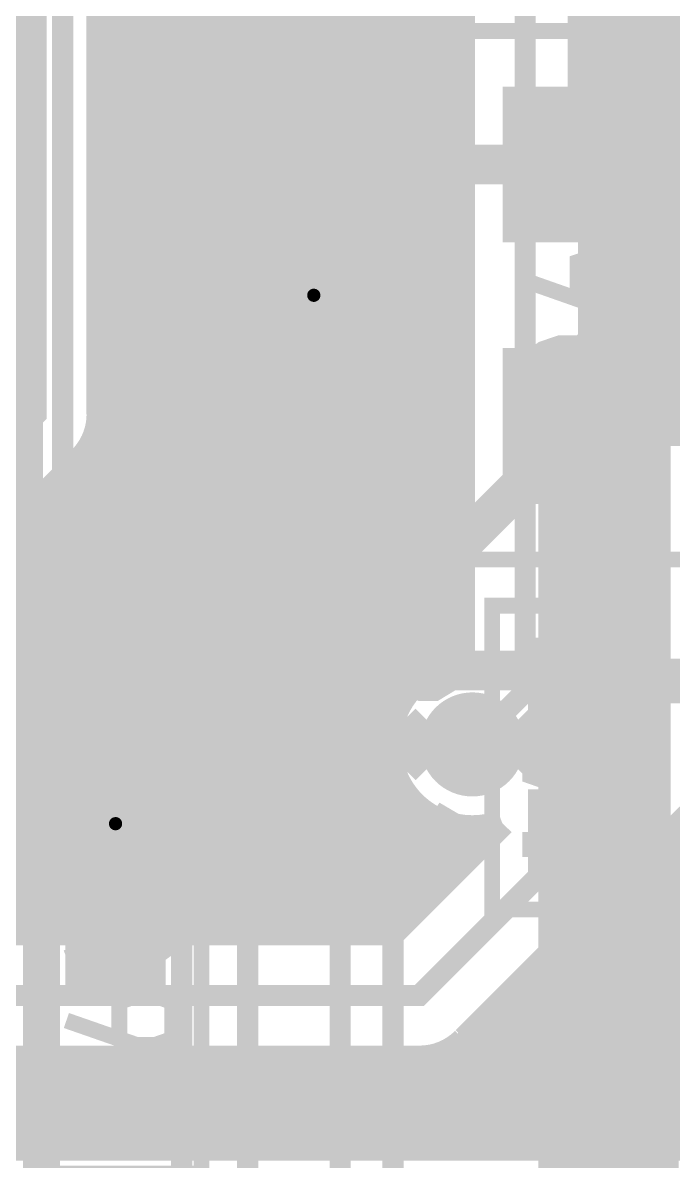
# Model space of a CAD drawing. Extents: x -10 to 131, y -93 to 209.
# Drawn here: x 112.14 to 118.39, y 49.46 to 60.41 of the extents above; entities that cross this region are included whole.
import ezdxf

# ---------------------------------------------------------------- set-up
doc = ezdxf.new("R2010")
doc.units = 0
doc.header["$MEASUREMENT"] = 0
doc.layers.get('0').update_dxf_attribs({"linetype": 'CONTINUOUS'})
for name, color, linetype in [('22-303-0_AST', 7, 'CONTINUOUS'), ('22-303-0_BOT', 2, 'CONTINUOUS'), ('22-303-0_DRD', 6, 'CONTINUOUS'), ('22-303-0_DRL', 1, 'CONTINUOUS'), ('22-303-0_GND', 3, 'CONTINUOUS'), ('22-303-0_IN1', 10, 'CONTINUOUS'), ('22-303-0_SMT', 9, 'CONTINUOUS'), ('22-303-0_SPT', 11, 'CONTINUOUS'), ('22-303-0_SST', 8, 'CONTINUOUS'), ('22-303-0_TOP', 15, 'CONTINUOUS'), ('THRUHOLE_TAP', 2, 'CONTINUOUS')]:
    doc.layers.add(name, color=color, linetype=linetype)

# ---------------------------------------------------------------- blocks, each defined once
blk = doc.blocks.new('ROUND_70')
at = {"const_width": 0.29972}
blk.add_lwpolyline([(-0.14986, 0, 1), (0.14986, 0, 1)], format="xyb", close=True, dxfattribs=at)
blk = doc.blocks.new('ROUND_75')
at = {"const_width": 0.29972}
blk.add_lwpolyline([(-0.14986, 0, 1), (0.14986, 0, 1)], format="xyb", close=True, dxfattribs=at)
blk = doc.blocks.new('ROUND_117')
at = {"const_width": 0.10033}
blk.add_lwpolyline([(-0.050164, 0, 1), (0.050164, 0, 1)], format="xyb", close=True, dxfattribs=at)
blk = doc.blocks.new('ROUND_100')
at = {"const_width": 0.50038}
blk.add_lwpolyline([(-0.25019, 0, 1), (0.25019, 0, 1)], format="xyb", close=True, dxfattribs=at)
blk = doc.blocks.new('ROUND_101')
at = {"const_width": 0.0635}
blk.add_lwpolyline([(-0.03175, 0, 1), (0.03175, 0, 1)], format="xyb", close=True, dxfattribs=at)
blk = doc.blocks.new('RECTANGLE_3')
blk.add_solid([(0.4826, 0.4064), (0.4826, -0.4064), (-0.4826, 0.4064), (-0.4826, -0.4064)])
blk = doc.blocks.new('RECTANGLE_44')
blk.add_solid([(0.7239, 0.7493), (0.7239, -0.7493), (-0.7239, 0.7493), (-0.7239, -0.7493)])
blk = doc.blocks.new('ROUND_108')
at = {"const_width": 0.10033}
blk.add_lwpolyline([(-0.050164, 0, 1), (0.050164, 0, 1)], format="xyb", close=True, dxfattribs=at)

msp = doc.modelspace()

# ---------------------------------------------------------------- linework, layer by layer
at = {"layer": '22-303-0_AST', "const_width": 0.1524}
for points in [[(116.205, 55.245), (116.205, 60.325), (113.665, 60.325), (113.665, 55.245), (116.205, 55.245)], [(116.205, 60.325), (116.205, 55.245), (118.745, 55.245), (118.745, 60.325), (116.205, 60.325)], [(115.1509, 58.98896), (115.1509, 58.63336), (115.31854, 58.51398), (115.48872, 58.51398), (115.6589, 58.63336), (115.6589, 58.98896), (114.6429, 58.98896)], [(117.46992, 59.00166), (117.46992, 58.64606), (117.6401, 58.52668), (117.81028, 58.52668), (117.97792, 58.64606), (117.97792, 59.00166), (116.96192, 59.00166)], [(117.46992, 58.70448), (116.96192, 58.52668)], [(115.1509, 58.69178), (114.6429, 58.51398)], [(117.46992, 57.74944), (117.46992, 58.10504), (117.6401, 58.16346), (117.81028, 58.16346), (117.97792, 58.10504), (117.97792, 57.74944), (117.81028, 57.68848), (117.6401, 57.68848), (116.96192, 57.92724)], [(115.1509, 57.73674), (115.1509, 58.09234), (115.31854, 58.15076), (115.48872, 58.15076), (115.6589, 58.09234), (115.6589, 57.73674), (115.48872, 57.67578), (115.31854, 57.67578), (114.6429, 57.91454)], [(114.98072, 56.83758), (114.98072, 57.31256), (115.6589, 57.07634), (115.6589, 56.95696), (114.6429, 56.95696)], [(116.96192, 57.14746), (117.1321, 57.26684), (117.30228, 57.32526), (117.6401, 57.32526), (117.81028, 57.26684), (117.97792, 57.14746), (117.97792, 57.02808), (117.81028, 56.91124), (117.6401, 56.85028), (117.30228, 56.85028), (117.1321, 56.91124), (116.96192, 57.02808), (116.96192, 57.14746)], [(112.141, 52.578), (107.569, 52.578), (107.569, 54.356), (107.823, 54.61), (107.569, 54.864), (107.569, 56.642), (112.141, 56.642), (112.141, 52.578)], [(116.6495, 54.8005), (116.6495, 51.8795), (118.2878, 51.8795), (118.2878, 54.8005), (116.6495, 54.8005)], [(117.52326, 54.41696), (117.52326, 54.06136), (117.6909, 53.94452), (117.86108, 53.94452), (118.03126, 54.06136), (118.03126, 54.41696), (117.01526, 54.41696)], [(117.52326, 54.12232), (117.01526, 53.94452)], [(117.1829, 53.57876), (117.01526, 53.52034), (117.01526, 53.16474), (117.1829, 53.10632), (117.52326, 53.10632), (117.6909, 53.22316), (117.6909, 53.57876), (118.03126, 53.57876), (118.03126, 53.10632)], [(117.01526, 52.38496), (117.01526, 52.62372)], [(117.01526, 52.50434), (118.03126, 52.50434), (117.86108, 52.62372)], [(113.8555, 49.3395), (113.8555, 52.2605), (112.2172, 52.2605), (112.2172, 49.3395), (113.8555, 49.3395)], [(118.364, 52.197), (122.936, 52.197), (122.936, 50.419), (122.682, 50.165), (122.936, 49.911), (122.936, 48.133), (118.364, 48.133), (118.364, 52.197)], [(113.06556, 51.88966), (113.06556, 51.53406), (113.23574, 51.41468), (113.40592, 51.41468), (113.57356, 51.53406), (113.57356, 51.88966), (112.55756, 51.88966)], [(113.06556, 51.59248), (112.55756, 51.41468)], [(113.06556, 50.6349), (113.06556, 50.9905), (113.23574, 51.05146), (113.40592, 51.05146), (113.57356, 50.9905), (113.57356, 50.6349), (113.40592, 50.57648), (113.23574, 50.57648), (112.55756, 50.8127)], [(112.72774, 50.21326), (112.55756, 50.1523), (112.55756, 49.7967), (112.72774, 49.73828), (113.06556, 49.73828), (113.23574, 49.85766), (113.23574, 50.21326), (113.57356, 50.21326), (113.57356, 49.73828)]]:
    msp.add_lwpolyline(points, dxfattribs=at)
at = {"layer": '22-303-0_BOT'}
for points, const_width in [([(115.0366, 87.63254), (115.0366, 51.6636)], 0.254), ([(115.2652, 87.58428), (115.2652, 51.6636)], 0.254), ([(115.4938, 87.6046), (115.4938, 51.6636)], 0.254), ([(102.235, 19.431), (102.235, 49.911), (103.378, 51.054), (115.951, 51.054), (118.11, 53.213), (118.11, 81.534), (119.634, 83.058)], 0.2032), ([(108.585, 56.515), (108.966, 56.134), (111.76, 56.134), (112.268, 56.642), (112.268, 80.518), (111.887, 80.899), (110.744, 80.899)], 0.2032), ([(115.7224, 80.82026), (115.7224, 53.7972)], 0.254), ([(115.951, 80.52562), (115.951, 54.09438)], 0.254), ([(114.808, 79.79918), (114.808, 51.6636)], 0.254), ([(114.5794, 79.5528), (114.5794, 51.6636)], 0.254), ([(114.3508, 79.3242), (114.3508, 51.6636)], 0.254), ([(114.1222, 79.0956), (114.1222, 51.6636)], 0.254), ([(113.8936, 78.867), (113.8936, 51.6636)], 0.254), ([(116.459, 53.467), (116.967, 53.975), (116.967, 66.294)], 0.2032), ([(116.1796, 66.11366), (116.1796, 54.22392)], 0.254), ([(116.3574, 65.76314), (116.3574, 54.2671)], 0.254), ([(113.665, 64.88176), (113.665, 51.6636)], 0.254), ([(113.4364, 64.54394), (113.4364, 51.6636)], 0.254), ([(112.8776, 64.34328), (112.8776, 56.642)], 0.254), ([(112.9792, 64.34582), (112.9792, 51.6636)], 0.254), ([(113.2078, 64.4017), (113.2078, 51.6636)], 0.254), ([(116.3574, 60.4012), (112.8776, 60.4012)], 0.254), ([(116.3574, 60.1726), (112.8776, 60.1726)], 0.254), ([(116.3574, 59.944), (112.8776, 59.944)], 0.254), ([(116.3574, 59.7154), (112.8776, 59.7154)], 0.254), ([(116.3574, 59.4868), (112.8776, 59.4868)], 0.254), ([(116.3574, 59.2582), (112.8776, 59.2582)], 0.254), ([(116.3574, 59.0296), (112.8776, 59.0296)], 0.254), ([(116.3574, 58.801), (112.8776, 58.801)], 0.254), ([(116.3574, 58.5724), (112.8776, 58.5724)], 0.254), ([(116.3574, 58.3438), (112.8776, 58.3438)], 0.254), ([(116.3574, 58.1152), (112.8776, 58.1152)], 0.254), ([(116.3574, 57.8866), (112.8776, 57.8866)], 0.254), ([(116.3574, 57.658), (112.8776, 57.658)], 0.254), ([(116.3574, 57.4294), (112.8776, 57.4294)], 0.254), ([(116.3574, 57.2008), (112.8776, 57.2008)], 0.254), ([(116.3574, 56.9722), (112.8776, 56.9722)], 0.254), ([(116.3574, 56.7436), (112.8776, 56.7436)], 0.254), ([(116.3574, 56.515), (112.8649, 56.515)], 0.254), ([(112.7506, 56.26862), (112.7506, 51.6636)], 0.254), ([(116.3574, 56.2864), (112.7633, 56.2864)], 0.254), ([(112.6998, 56.2102), (112.19688, 55.70982)], 0.254), ([(112.522, 56.0324), (112.522, 51.6636)], 0.254), ([(116.3574, 56.0578), (112.54486, 56.0578)], 0.254), ([(112.2934, 55.8038), (112.2934, 51.6636)], 0.254), ([(116.3574, 55.8292), (112.31626, 55.8292)], 0.254), ([(116.3574, 55.6006), (112.05464, 55.6006)], 0.254), ([(112.0648, 55.60568), (112.0648, 51.6636)], 0.254), ([(116.3574, 55.372), (107.0737, 55.372)], 0.254), ([(116.3574, 55.1434), (107.41406, 55.1434)], 0.254), ([(116.3574, 54.9148), (107.55376, 54.9148)], 0.254), ([(116.3574, 54.6862), (107.60964, 54.6862)], 0.254), ([(116.3574, 54.4576), (107.59948, 54.4576)], 0.254), ([(116.18976, 54.229), (107.5182, 54.229)], 0.254), ([(115.85194, 54.0004), (107.33532, 54.0004)], 0.254), ([(115.7097, 53.7718), (93.45422, 53.7718)], 0.254), ([(115.65382, 53.5432), (93.45422, 53.5432)], 0.254), ([(115.66652, 53.3146), (93.45422, 53.3146)], 0.254), ([(115.74526, 53.086), (93.45422, 53.086)], 0.254), ([(115.7224, 53.13426), (115.7224, 51.68646)], 0.254), ([(115.92814, 52.8574), (93.45422, 52.8574)], 0.254), ([(115.951, 52.83962), (115.951, 51.91506)], 0.254), ([(118.5418, 52.7812), (116.38788, 50.62982)], 0.254), ([(116.74602, 52.71262), (115.697, 51.6636)], 0.254), ([(116.1796, 52.70754), (116.1796, 52.14366)], 0.254), ([(116.4082, 52.65928), (116.4082, 52.37226)], 0.254), ([(116.6368, 52.6796), (116.6368, 52.60086)], 0.254), ([(118.4656, 52.705), (118.4656, 49.5935)], 0.254), ([(116.6622, 52.6288), (93.45422, 52.6288)], 0.254), ([(121.62282, 52.6288), (118.38686, 52.6288)], 0.254), ([(118.237, 52.4764), (118.237, 49.5935)], 0.254), ([(116.4336, 52.4002), (95.42526, 52.4002)], 0.254), ([(121.6787, 52.4002), (118.15826, 52.4002)], 0.254), ([(118.0084, 52.2478), (118.0084, 49.5935)], 0.254), ([(116.205, 52.1716), (95.5929, 52.1716)], 0.254), ([(121.82094, 52.1716), (117.92966, 52.1716)], 0.254), ([(117.7798, 52.0192), (117.7798, 49.5935)], 0.254), ([(115.9764, 51.943), (95.66656, 51.943)], 0.254), ([(122.15876, 51.943), (117.70106, 51.943)], 0.254), ([(117.5512, 51.7906), (117.5512, 49.5935)], 0.254), ([(115.7478, 51.7144), (95.6691, 51.7144)], 0.254), ([(115.697, 51.6636), (103.378, 51.6636)], 0.254), ([(123.19, 51.7144), (117.47246, 51.7144)], 0.254), ([(117.3226, 51.562), (117.3226, 49.5935)], 0.254), ([(123.4186, 51.4858), (117.24386, 51.4858)], 0.254), ([(117.094, 51.3334), (117.094, 49.5935)], 0.254), ([(123.6472, 51.2572), (117.01526, 51.2572)], 0.254), ([(116.8654, 51.1048), (116.8654, 49.5935)], 0.254), ([(123.8758, 51.0286), (116.78666, 51.0286)], 0.254), ([(124.1044, 50.8), (116.55806, 50.8)], 0.254), ([(116.6368, 50.8762), (116.6368, 49.5935)], 0.254), ([(124.333, 50.5714), (116.32184, 50.5714)], 0.254), ([(116.4082, 50.6476), (116.4082, 49.5935)], 0.254), ([(115.951, 50.4444), (103.62946, 50.4444)], 0.254), ([(112.0648, 50.4444), (112.0648, 49.5935)], 0.254), ([(112.2934, 50.4444), (112.2934, 49.5935)], 0.254), ([(112.522, 50.4444), (112.522, 49.5935)], 0.254), ([(112.7506, 50.4444), (112.7506, 49.5935)], 0.254), ([(112.9792, 50.4444), (112.9792, 49.5935)], 0.254), ([(113.2078, 50.4444), (113.2078, 49.5935)], 0.254), ([(113.4364, 50.4444), (113.4364, 49.5935)], 0.254), ([(113.665, 50.4444), (113.665, 49.5935)], 0.254), ([(113.8936, 50.4444), (113.8936, 49.5935)], 0.254), ([(114.1222, 50.4444), (114.1222, 49.5935)], 0.254), ([(114.3508, 50.4444), (114.3508, 49.5935)], 0.254), ([(114.5794, 50.4444), (114.5794, 49.5935)], 0.254), ([(114.808, 50.4444), (114.808, 49.5935)], 0.254), ([(115.0366, 50.4444), (115.0366, 49.5935)], 0.254), ([(115.2652, 50.4444), (115.2652, 49.5935)], 0.254), ([(115.4938, 50.4444), (115.4938, 49.5935)], 0.254), ([(115.7224, 50.4444), (115.7224, 49.5935)], 0.254), ([(115.951, 50.4444), (115.951, 49.5935)], 0.254), ([(116.1796, 50.48758), (116.1796, 49.5935)], 0.254), ([(124.5616, 50.3428), (103.52786, 50.3428)], 0.254), ([(124.7902, 50.1142), (103.29926, 50.1142)], 0.254), ([(125.0188, 49.8856), (103.07066, 49.8856)], 0.254), ([(125.2474, 49.657), (103.7717, 49.657)], 0.254), ([(125.3109, 49.5935), (103.9114, 49.5935)], 0.254), ([(125.3109, 49.5935), (103.9114, 49.5935)], 0.254)]:
    msp.add_lwpolyline(points, dxfattribs=dict(at, const_width=const_width))
at = {"layer": '22-303-0_BOT', "const_width": 0.254}
for points in [[(112.6998, 56.2102, 0.1989124), (112.87866, 56.642)], [(112.6998, 56.2102, 0.1989124), (112.87866, 56.642)], [(111.76, 55.5244, 0.1989118), (112.19105, 55.70295)], [(116.3574, 54.2671, 0.3776853), (115.65128, 53.467)], [(115.65128, 53.467, 0.4142136), (116.459, 52.65928)], [(116.459, 52.65928, 0.0911403), (116.74623, 52.71207)], [(115.951, 50.4444, 0.1989118), (116.38205, 50.62295)]]:
    msp.add_lwpolyline(points, format="xyb", dxfattribs=at)
at = {"layer": '22-303-0_DRD', "const_width": 0.254}
for points in [[(114.3, 57.531), (114.935, 58.166)], [(114.3, 57.531), (114.935, 58.166)], [(114.935, 58.166), (115.57, 57.531)], [(114.935, 58.166), (115.57, 57.531)], [(114.3, 58.039), (114.3, 57.531)], [(114.935, 57.404), (114.3, 58.039)], [(114.3, 58.039), (114.3, 57.531)], [(114.935, 57.404), (114.3, 58.039)], [(115.57, 58.039), (114.935, 57.404)], [(115.57, 58.039), (114.935, 57.404)], [(115.57, 57.531), (115.57, 58.039)], [(115.57, 57.531), (115.57, 58.039)], [(115.824, 53.213), (116.459, 53.848)], [(116.459, 53.848), (117.094, 53.213)], [(115.824, 53.721), (115.824, 53.213)], [(116.459, 53.086), (115.824, 53.721)], [(117.094, 53.721), (116.459, 53.086)], [(117.094, 53.213), (117.094, 53.721)], [(112.395, 52.451), (113.03, 53.086)], [(112.395, 52.451), (113.03, 53.086)], [(113.03, 53.086), (113.665, 52.451)], [(113.03, 53.086), (113.665, 52.451)], [(112.395, 52.959), (112.395, 52.451)], [(113.03, 52.324), (112.395, 52.959)], [(112.395, 52.959), (112.395, 52.451)], [(113.03, 52.324), (112.395, 52.959)], [(113.665, 52.959), (113.03, 52.324)], [(113.665, 52.959), (113.03, 52.324)], [(113.665, 52.451), (113.665, 52.959)], [(113.665, 52.451), (113.665, 52.959)]]:
    msp.add_lwpolyline(points, dxfattribs=at)
at = {"layer": '22-303-0_IN1'}
for points, const_width in [([(115.189, 99.06), (115.189, 93.726), (114.808, 93.345), (114.808, 89.154), (114.681, 89.027), (114.681, 87.884), (114.808, 87.757), (114.808, 76.2), (114.3, 75.692), (114.3, 74.93), (115.062, 74.168), (115.062, 58.801), (114.3, 58.039), (114.3, 46.228), (116.332, 44.196), (116.332, 28.956), (115.951, 28.575), (115.951, 20.955), (116.586, 20.32)], 0.2032), ([(116.586, 97.663), (116.586, 97.41408), (116.078, 96.90608), (116.078, 92.329), (116.332, 92.075), (116.332, 90.932), (115.951, 90.551), (115.951, 81.915), (115.824, 81.788), (115.824, 80.899), (116.205, 80.518), (116.205, 70.231), (116.078, 70.104), (116.078, 56.769), (115.697, 56.388), (115.697, 48.387), (115.951, 48.133)], 0.2032), ([(111.76, 95.504), (111.76, 80.899), (112.014, 80.645), (112.014, 66.929), (113.538, 65.405), (113.538, 64.389), (112.395, 63.246), (112.395, 62.611), (112.522, 62.484), (112.522, 54.864), (110.49, 52.832), (110.49, 38.862), (110.871, 38.481), (110.871, 29.591), (111.379, 29.083), (111.379, 26.416), (110.998, 26.035), (110.998, 22.098), (109.982, 21.082), (109.982, 18.669)], 0.2032), ([(113.665, 47.752), (113.665, 58.039), (114.554, 58.928), (114.554, 74.041), (113.792, 74.803), (113.792, 79.502), (114.3, 80.01), (114.3, 87.249), (114.173, 87.376), (114.173, 89.535), (114.3, 89.662), (114.3, 94.87408), (114.427, 95.00108), (114.427, 95.504)], 0.2032), ([(115.189, 47.625), (115.189, 56.642), (115.57, 57.023), (115.57, 74.803), (115.697, 74.93), (115.697, 80.01), (115.316, 80.391), (115.316, 88.392)], 0.2032), ([(115.57, 11.176), (115.57, 15.113), (114.808, 15.875), (114.808, 38.1), (115.824, 39.116), (115.824, 44.069), (112.395, 47.498), (112.395, 53.975), (113.03, 54.61), (113.03, 58.039), (114.046, 59.055), (114.046, 73.152), (113.03, 74.168), (113.03, 80.391), (112.395, 81.026), (112.395, 88.265)], 0.2032), ([(117.729, 46.99), (117.729, 56.769), (118.11, 57.15), (118.11, 83.185), (119.888, 84.963)], 1.27)]:
    msp.add_lwpolyline(points, dxfattribs=dict(at, const_width=const_width))
at = {"layer": '22-303-0_SST', "const_width": 0.1524}
for points in [[(116.205, 55.245), (113.665, 55.245), (113.665, 60.325), (116.205, 60.325), (116.205, 55.245)], [(116.205, 60.325), (118.745, 60.325), (118.745, 55.245), (116.205, 55.245), (116.205, 60.325)], [(112.141, 52.578), (112.141, 56.642), (107.569, 56.642), (107.569, 54.864), (107.823, 54.61), (107.569, 54.356), (107.569, 52.578), (112.141, 52.578)], [(116.6495, 54.8005), (116.6495, 51.8795), (118.2878, 51.8795), (118.2878, 54.8005), (116.6495, 54.8005)], [(112.52708, 54.6608), (112.38484, 54.62016), (112.38484, 54.44998), (112.52708, 54.4068), (112.66678, 54.32298), (113.09096, 54.32298), (113.2332, 54.36616), (113.2332, 54.62016), (113.09096, 54.6608), (112.52708, 54.6608)], [(112.66678, 54.49316), (112.38484, 54.32298)], [(115.82146, 54.30012), (115.82146, 54.04612), (115.9637, 53.95976), (116.1034, 53.95976), (116.24564, 54.04612), (116.24564, 54.30012), (115.39982, 54.30012)], [(112.38484, 53.63718), (112.38484, 53.975), (112.94872, 53.63718), (113.09096, 53.63718), (113.2332, 53.68036), (113.2332, 53.93436), (113.09096, 53.975)], [(115.82146, 54.08676), (115.39982, 53.95976)], [(115.53952, 53.61432), (115.39982, 53.57114), (115.39982, 53.31714), (115.53952, 53.27396), (115.82146, 53.27396), (115.9637, 53.36032), (115.9637, 53.61432), (116.24564, 53.61432), (116.24564, 53.27396)], [(112.52708, 53.2892), (112.38484, 53.24856), (112.38484, 52.99456), (112.52708, 52.95138), (112.80902, 52.95138), (112.94872, 53.0352), (112.94872, 53.2892), (113.2332, 53.2892), (113.2332, 52.95138)], [(115.39982, 52.67452), (115.39982, 52.84216)], [(115.39982, 52.75834), (116.24564, 52.75834), (116.1034, 52.84216)], [(113.8555, 49.3395), (113.8555, 52.2605), (112.2172, 52.2605), (112.2172, 49.3395), (113.8555, 49.3395)], [(118.364, 52.197), (118.364, 48.133), (122.936, 48.133), (122.936, 49.911), (122.682, 50.165), (122.936, 50.419), (122.936, 52.197), (118.364, 52.197)]]:
    msp.add_lwpolyline(points, dxfattribs=at)
at = {"layer": '22-303-0_TOP'}
for points, const_width in [([(120.142, 54.102), (117.221, 54.102), (117.221, 54.1782), (113.7158, 54.1782), (112.141, 55.753), (112.141, 63.754), (112.141, 82.296), (114.5032, 82.296), (114.808, 81.9912), (114.935, 81.9912)], 0.381), ([(117.475, 56.5277), (117.475, 56.515), (115.951, 54.991), (114.046, 54.991), (113.538, 55.499), (113.538, 60.071), (115.6462, 62.1792), (115.6462, 62.865)], 0.381), ([(117.3988, 62.865), (117.475, 62.7888), (117.475, 59.0423)], 0.2032), ([(117.475, 59.0423), (114.935, 59.0423)], 0.381), ([(114.935, 56.5277), (114.935, 57.785)], 0.381), ([(114.935, 56.5277), (114.935, 57.785)], 0.381), ([(117.475, 56.5277), (117.475, 56.515), (117.4877, 56.5277), (120.015, 56.5277)], 0.381), ([(123.063, 53.721), (120.523, 53.721), (120.1928, 54.0512), (117.475, 54.0512)], 0.381), ([(117.475, 54.0512), (120.1928, 54.0512)], 0.381), ([(111.125, 53.594), (116.332, 53.594), (116.459, 53.467)], 0.2032), ([(113.03, 52.705), (113.03, 51.5112)], 0.381), ([(113.03, 51.5112), (113.03, 52.705)], 0.381), ([(117.475, 52.6288), (122.3518, 52.6288), (122.428, 52.705)], 0.2032), ([(119.507, 51.181), (119.507, 52.578), (117.4242, 52.578), (117.475, 52.6288)], 0.2032), ([(113.03, 50.0888), (111.125, 50.0888)], 0.381)]:
    msp.add_lwpolyline(points, dxfattribs=dict(at, const_width=const_width))

# ---------------------------------------------------------------- block references
at = {"layer": '22-303-0_BOT'}
for name, p in [('ROUND_75', (114.935, 57.785)), ('ROUND_70', (116.459, 53.467)), ('ROUND_70', (113.03, 52.705))]:
    msp.add_blockref(name, p, dxfattribs=at)
at = {"layer": '22-303-0_DRL'}
for p in [(114.935, 57.785), (116.459, 53.467), (113.03, 52.705)]:
    msp.add_blockref('ROUND_117', p, dxfattribs=at)
at = {"layer": '22-303-0_GND'}
for name, p in [('ROUND_101', (114.935, 57.785)), ('ROUND_100', (116.459, 53.467)), ('ROUND_101', (113.03, 52.705))]:
    msp.add_blockref(name, p, dxfattribs=at)
at = {"layer": '22-303-0_IN1'}
for name, p in [('ROUND_75', (114.935, 57.785)), ('ROUND_70', (116.459, 53.467)), ('ROUND_70', (113.03, 52.705))]:
    msp.add_blockref(name, p, dxfattribs=at)
at = {"layer": '22-303-0_SMT'}
for name, p in [('RECTANGLE_44', (114.935, 59.0423)), ('RECTANGLE_44', (117.475, 59.0423)), ('RECTANGLE_44', (114.935, 56.5277)), ('RECTANGLE_44', (117.475, 56.5277)), ('RECTANGLE_3', (117.475, 54.0512)), ('RECTANGLE_3', (117.475, 52.6288)), ('RECTANGLE_3', (113.03, 51.5112)), ('RECTANGLE_3', (113.03, 50.0888))]:
    msp.add_blockref(name, p, dxfattribs=at)
at = {"layer": '22-303-0_SPT'}
for name, p in [('RECTANGLE_44', (114.935, 59.0423)), ('RECTANGLE_44', (117.475, 59.0423)), ('RECTANGLE_44', (114.935, 56.5277)), ('RECTANGLE_44', (117.475, 56.5277)), ('RECTANGLE_3', (117.475, 54.0512)), ('RECTANGLE_3', (117.475, 52.6288)), ('RECTANGLE_3', (113.03, 51.5112)), ('RECTANGLE_3', (113.03, 50.0888))]:
    msp.add_blockref(name, p, dxfattribs=at)
at = {"layer": '22-303-0_TOP'}
for name, p in [('RECTANGLE_44', (114.935, 59.0423)), ('RECTANGLE_44', (117.475, 59.0423)), ('ROUND_70', (114.935, 57.785)), ('RECTANGLE_44', (114.935, 56.5277)), ('RECTANGLE_44', (117.475, 56.5277)), ('RECTANGLE_3', (117.475, 54.0512)), ('ROUND_70', (116.459, 53.467)), ('ROUND_70', (113.03, 52.705)), ('RECTANGLE_3', (117.475, 52.6288)), ('RECTANGLE_3', (113.03, 51.5112)), ('RECTANGLE_3', (113.03, 50.0888))]:
    msp.add_blockref(name, p, dxfattribs=at)
at = {"layer": 'THRUHOLE_TAP'}
for p in [(114.935, 57.785), (116.459, 53.467), (113.03, 52.705)]:
    msp.add_blockref('ROUND_108', p, dxfattribs=at)

doc.saveas('drawing.dxf')
